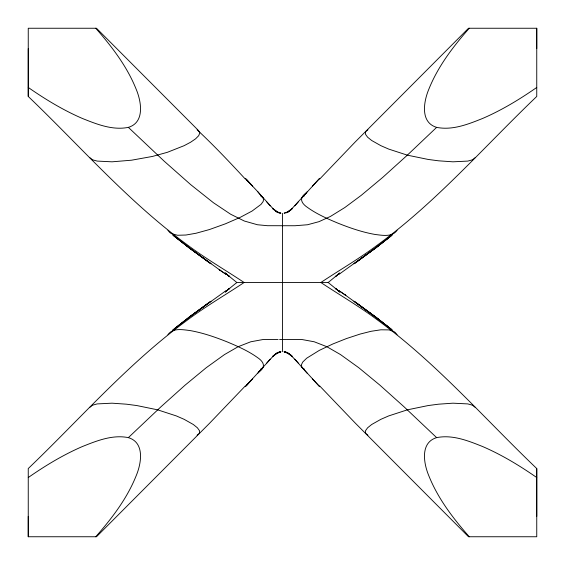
<?xml version="1.0" encoding="UTF-8"?>
<svg xmlns="http://www.w3.org/2000/svg" width="565" height="565" viewBox="0 0 565 565"><rect width="100%" height="100%" fill="white"/><g stroke="black" fill="none" stroke-linecap="round" stroke-linejoin="round"><path stroke-width="0.85" d="M245.274 385.98L209.714 423.107L96.474 536.75L28.25 536.75L28.25 516.354M28.25 536.75L28.25 468.547C80.392 418.609 128.248 363.415 186.747 320.553C205.109 306.731 225.018 295.198 244.122 282.5C225.499 270.091 206.055 258.869 188.103 245.436C128.982 202.461 80.802 146.759 28.25 96.453L28.25 48.647M536.75 516.354L536.75 468.547C484.17 418.277 436.032 362.518 376.897 319.564C358.945 306.131 339.501 294.909 320.878 282.5C339.494 270.084 358.952 258.876 376.897 245.436C436.025 202.475 484.177 146.731 536.75 96.453L536.75 28.25L468.526 28.25L355.286 141.893L319.726 179.02M536.75 48.647L536.75 28.25M288.058 211.868L284.124 213.203L287.719 212.052L289.668 210.943L286.222 212.814L292.034 208.81L290.509 210.229L306.329 192.955C298.405 197.962 301.406 203.449 307.741 207.609C316.824 214.086 327.121 218.606 337.354 222.914C349.587 227.836 362.151 232.194 375.167 234.475C382.314 235.33 392.428 237.385 397.068 230.23M273.99 355.251L258.671 372.045C266.595 367.038 263.594 361.551 257.259 357.391C248.176 350.914 237.879 346.394 227.646 342.086C215.413 337.164 202.849 332.806 189.833 330.525C182.686 329.67 172.572 327.615 167.932 334.77M90.061 407.153L92.469 405.211L97.194 403.911L112.068 403.184L126.426 404.187L136.787 405.55L157.656 409.844L176.315 415.918L184.141 419.329L193.315 424.499L197.383 427.783L199.523 430.756L199.502 433.284L197.093 435.227M298.179 202.023L294.831 205.851M474.939 157.847L472.531 159.789L467.806 161.089L452.932 161.816L438.574 160.813L428.214 159.45L407.344 155.156L388.685 149.082L380.859 145.671L371.685 140.501L367.617 137.217L365.477 134.244L365.499 131.716L367.907 129.773M312.41 186.062L319.698 178.314L302.904 196.712L304.436 195.794M250.267 381.269L251.39 380.061L245.302 386.686L262.096 368.288L260.564 369.206M266.835 362.963L270.162 359.156M301.901 197.743L307.155 191.789M469.254 28.25C453.201 46.528 438.052 66.289 428.913 89.023C423.672 101.354 419.915 122.393 436.639 127.365C452.473 130.572 468.265 124.201 482.75 118.403C501.833 110.14 519.708 99.32 536.75 87.455M95.746 536.75C111.799 518.472 126.948 498.711 136.087 475.977C141.328 463.646 145.085 442.607 128.361 437.635C112.527 434.429 96.735 440.799 82.25 446.597C63.167 454.86 45.292 465.68 28.25 477.545M257.845 373.211L263.099 367.257M248.579 383.084L246.326 385.5L252.59 378.938M436.639 127.365L407.344 155.156L382.731 177.389L361.219 195.356L344.805 207.546L330.511 216.402L319.027 221.649L307.572 224.743L295.022 225.739L267.471 225.703L257.428 224.743L244.306 221.014L230.612 214.213L213.429 202.729L190.688 184.628L164.111 161.117L128.361 127.365C112.527 130.572 96.735 124.201 82.25 118.403C63.167 110.14 45.292 99.32 28.25 87.455M128.361 437.635L160.912 406.828L185.122 385.132L206.26 367.695L224.489 354.58L238.197 346.684L250.761 341.783L262.923 339.544L278.1 339.438M273.983 355.244L272.966 356.19L277.281 352.941L278.778 352.186L275.332 354.057L280.805 351.762L279.195 352.073L280.883 351.797L276.942 353.132M292.508 208.294L287.719 212.059M272.492 356.706L277.281 352.941M236.502 282.761L236.53 282.26L228.196 275.466M236.453 282.811L228.196 289.534M225.322 291.879L229.093 288.764L225.336 291.83M225.23 292.013L227.158 290.424M228.444 289.365L229.722 288.305M336.804 289.534L328.187 282.5L339.77 272.987M226.727 290.728L227.455 290.135M335.907 276.236L339.664 273.17M336.804 275.466L335.278 276.695M225.972 290.693L189.268 317.092L172.805 330.073L190.278 316.4L174.401 328.774M391.446 235.612L375.732 247.908L339.028 274.308M390.599 236.227L374.722 248.6L392.195 234.927L375.732 247.908L354.022 263.756L376.664 247.124L355.484 262.845M209.516 302.155L188.336 317.876L210.978 301.244L189.268 317.092M128.361 127.365C145.085 122.393 141.328 101.354 136.087 89.023C126.948 66.289 111.799 46.528 95.746 28.25M536.75 477.545C519.708 465.68 501.833 454.86 482.75 446.597C468.265 440.799 452.473 434.429 436.639 437.635C419.915 442.607 423.672 463.646 428.913 475.977C438.052 498.711 453.201 518.472 469.254 536.75M286.603 339.445L302.077 339.544L314.239 341.783L326.803 346.684L340.511 354.58L358.74 367.695L379.878 385.132L404.088 406.828L436.639 437.635M286.017 339.459L279.576 339.473M236.827 282.5L328.173 282.5M276.942 211.868L280.883 213.203L277.281 212.052L275.332 210.943L278.778 212.814L272.966 208.81L273.983 209.756M288.058 353.132L284.117 351.797L285.805 352.073L284.195 351.762L289.668 354.057L286.222 352.186L292.034 356.19L290.509 354.771L298.179 362.977M279.082 212.807L280.049 213.09M285.918 352.193L284.951 351.91M260.564 195.794L262.661 197.213L273.99 209.749M304.436 369.206L302.339 367.787L294.838 359.156M197.093 129.773C213.817 145.382 229.68 162.176 245.274 179.02M367.907 435.227L365.499 433.284L365.477 430.756L367.617 427.783L371.685 424.499L380.859 419.329L388.685 415.918L407.344 409.844L428.214 405.55L438.574 404.187L452.932 403.184L467.806 403.911L472.531 405.211L474.939 407.153M344.615 294.563L375.732 317.092L391.446 329.388M220.385 270.437L189.268 247.908L172.805 234.927L190.278 248.6L173.554 235.612M339.275 290.961L345.865 295.396L339.028 290.693M225.725 274.039L219.135 269.604L225.972 274.308M277.281 212.059L272.492 208.294M287.719 352.941L292.508 356.706M189.268 247.908L210.978 263.756L188.336 247.124L209.516 262.845M355.484 302.155L376.664 317.876L354.022 301.244L375.732 317.092L392.195 330.073L374.722 316.4L390.599 328.774M174.401 236.227L190.278 248.6M339.664 291.83L335.907 288.764L339.678 291.879M337.545 290.135L338.273 290.728M225.336 273.17L229.093 276.236L225.322 273.121M335.278 288.305L336.556 289.365M337.842 290.424L339.77 292.013M225.23 272.987L227.158 274.576M228.444 275.635L229.722 276.695M167.932 230.23L169.712 232.483L171.421 233.663L177.544 235.266L185.963 235.019L196.041 233.246L209.424 229.552L225.421 223.811L240.16 217.391L252.089 211.042L261.009 204.396L263.184 201.465L263.601 198.887L257.845 191.789L246.326 179.501L248.579 181.916M312.41 378.938L319.698 386.686L301.901 367.257L301.378 364.87L302.699 362.109L306.668 358.217L319.324 350.371L333.004 343.908L346.38 338.59L360.131 334.063L371.078 331.295L380.874 329.798L388.882 329.896L393.579 331.337L395.288 332.517L397.068 334.77M252.59 186.062L245.302 178.314L251.39 184.939L250.267 183.731M270.169 205.851L266.821 202.023M263.099 197.743L257.845 191.789M301.901 367.257L307.155 373.211M319.726 385.98L355.286 423.107L468.526 536.75L536.75 536.75L536.75 468.547M90.061 157.847L92.469 159.789L97.194 161.089L112.068 161.816L131.56 160.199L152.543 156.42L167.41 152.296L184.141 145.671L190.638 142.211L195.575 138.835L198.711 135.685L199.798 132.916L198.605 130.663L96.474 28.25L28.25 28.25L28.25 96.453M282.5 213.309L282.5 351.691"/></g></svg>
